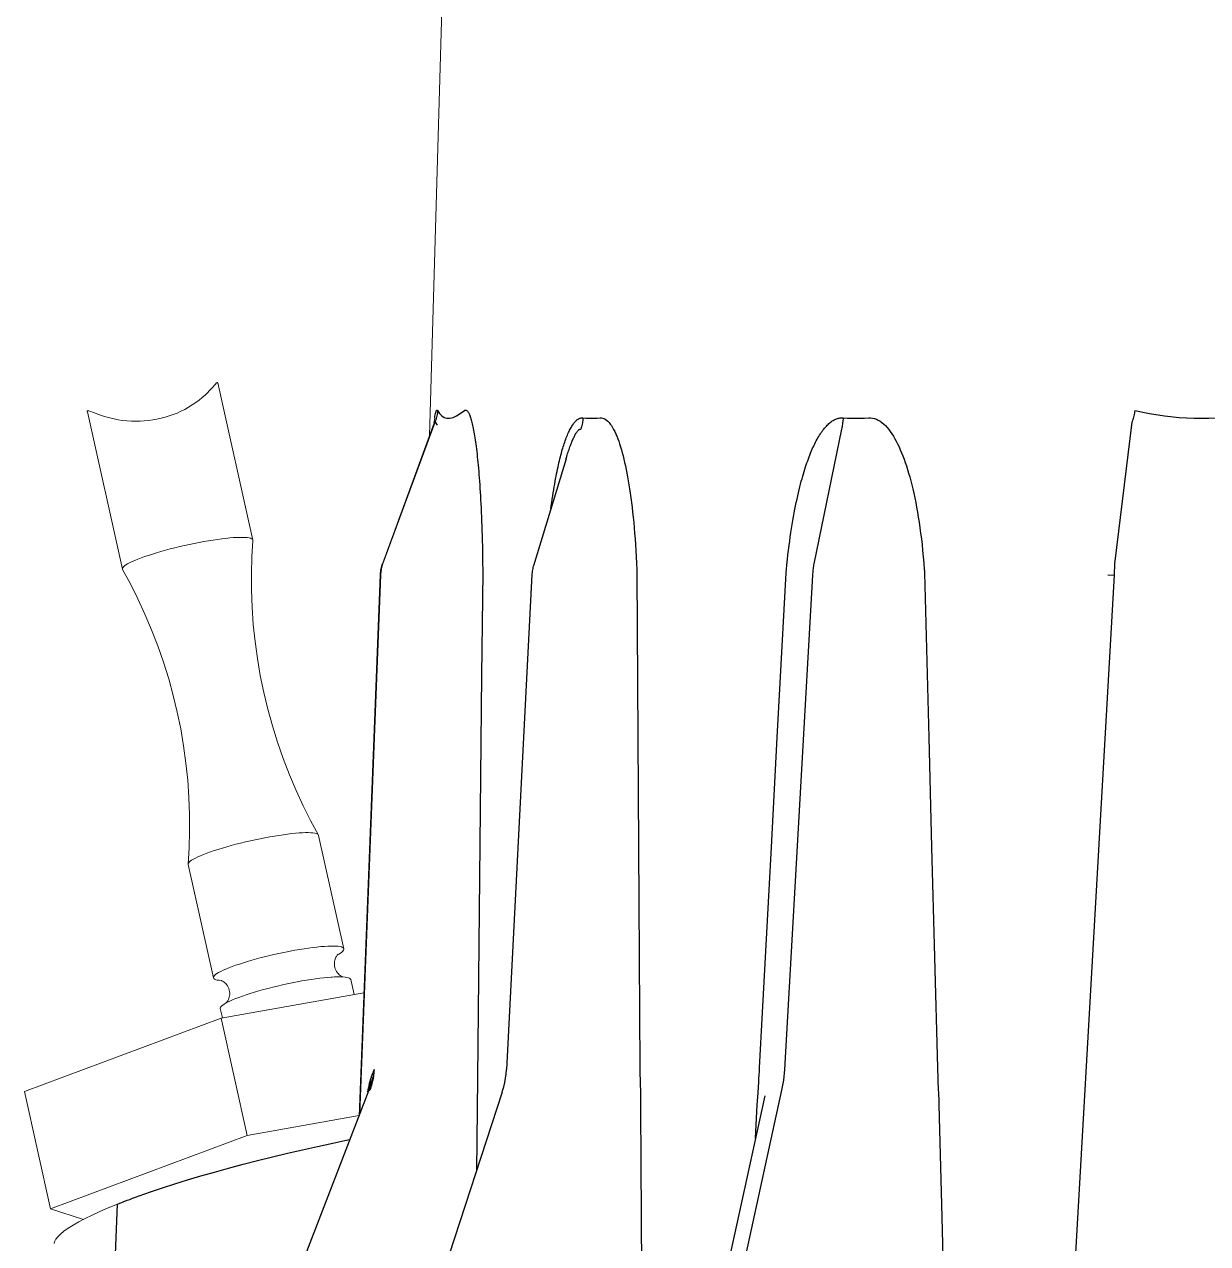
# Model space of a CAD drawing. Header units: millimetres. Extents: x 100 to 1590, y 100 to 694.
# Drawn here: x 1476.386 to 1477.299, y 504.48 to 505.42 of the extents above; entities that cross this region are included whole.
import ezdxf

# ---------------------------------------------------------------- set-up
doc = ezdxf.new("R2010")
doc.units = ezdxf.units.MM
doc.layers.add('DTM_AXIS', color=7, linetype='Continuous', lineweight=9)
doc.layers.add('OUTLINE', color=6, linetype='Continuous', lineweight=9)

msp = doc.modelspace()

# ---------------------------------------------------------------- linework, layer by layer
at = {"color": 9, "linetype": 'Continuous'}
for p, q in [((1476.70303, 505.11656), (1476.70323, 505.11782)), ((1476.70323, 505.11363), (1476.7033, 505.11338)), ((1476.70366, 505.11432), (1476.7033, 505.11338)), ((1476.7033, 505.11338), (1476.70486, 505.11107)), ((1477.01692, 505.10785), (1476.99558, 505.00398)), ((1477.24112, 505.11338), (1477.22773, 505.00398)), ((1476.80441, 505.08514), (1476.80494, 505.08685)), ((1476.74009, 504.99728), (1476.73922, 504.91817)), ((1476.74009, 504.99947), (1476.7401, 504.99838)), ((1476.7401, 504.99838), (1476.74009, 504.99728)), ((1476.99464, 504.99518), (1476.97305, 504.61375)), ((1477.2274, 504.99518), (1477.18344, 504.22556)), ((1477.22241, 504.99544), (1477.2274, 504.99518)), ((1477.0843, 504.87006), (1477.08652, 504.78536)), ((1477.08652, 504.78536), (1477.08876, 504.70039)), ((1477.08876, 504.70039), (1477.09103, 504.61515)), ((1476.65561, 504.61227), (1476.6552, 504.61122)), ((1476.65601, 504.61327), (1476.65561, 504.61227)), ((1476.6562, 504.61375), (1476.65601, 504.61327)), ((1476.86149, 504.6066), (1476.86173, 504.59309)), ((1476.65273, 504.59794), (1476.6529, 504.59794)), ((1476.65337, 504.59921), (1476.6529, 504.59795)), ((1476.65345, 504.60174), (1476.6536, 504.60277)), ((1476.97072, 504.59795), (1476.79075, 503.77578)), ((1476.95254, 504.59596), (1476.95309, 504.6042)), ((1476.86173, 504.59309), (1476.86178, 504.59048)), ((1476.86178, 504.59048), (1476.86184, 504.58449)), ((1476.95193, 504.58648), (1476.95211, 504.58948)), ((1476.95211, 504.58948), (1476.95254, 504.59596)), ((1476.86184, 504.58449), (1476.86239, 504.49984)), ((1476.95056, 504.56069), (1476.95193, 504.58648)), ((1477.09212, 504.58648), (1477.0944, 504.49998)), ((1476.43957, 504.04719), (1476.45815, 504.50988)), ((1476.86239, 504.49984), (1476.86295, 504.41495)), ((1477.0944, 504.49998), (1477.09664, 504.41509))]:
    msp.add_line(p, q, dxfattribs=at)
at = {"color": 7, "linetype": 'Continuous'}
for p, q in [((1476.70306, 505.11435), (1476.70308, 505.11443)), ((1476.80439, 505.08509), (1476.77923, 505.00256)), ((1476.8044, 505.0851), (1476.80441, 505.08514)), ((1476.77805, 504.9958), (1476.75844, 504.61379)), ((1476.65233, 504.59777), (1476.38726, 503.91182)), ((1476.75517, 504.59639), (1476.53717, 503.93095)), ((1476.65233, 504.59777), (1476.65263, 504.59858)), ((1476.65263, 504.59858), (1476.65283, 504.59912)), ((1476.95778, 504.59365), (1476.7961, 503.85503)), ((1476.45815, 504.50988), (1476.46582, 504.51291)), ((1476.46582, 504.51291), (1476.46778, 504.51367)), ((1476.46778, 504.51367), (1476.46991, 504.51448)), ((1476.46991, 504.51448), (1476.47226, 504.51535)), ((1476.47226, 504.51535), (1476.47487, 504.51629))]:
    msp.add_line(p, q, dxfattribs=at)
for points in [[(1476.70253, 505.11268), (1476.70263, 505.11293), (1476.70284, 505.11358), (1476.70298, 505.11406), (1476.70306, 505.11435)], [(1476.77923, 505.00256), (1476.77913, 505.00221), (1476.77886, 505.00124), (1476.77864, 505.00026), (1476.77844, 504.99928), (1476.77829, 504.99828), (1476.77816, 504.99729), (1476.77808, 504.99629), (1476.77805, 504.9958)], [(1476.75517, 504.59639), (1476.75548, 504.59738), (1476.75637, 504.60053), (1476.75712, 504.60376), (1476.75772, 504.60706), (1476.75816, 504.61041), (1476.75844, 504.61379)], [(1476.47487, 504.51629), (1476.48368, 504.51938), (1476.49286, 504.52246), (1476.5024, 504.52554), (1476.51234, 504.52862), (1476.52264, 504.5317), (1476.5332, 504.53474), (1476.54403, 504.53774), (1476.55512, 504.54072), (1476.56638, 504.54363), (1476.5778, 504.54648), (1476.58938, 504.54926), (1476.60102, 504.55196), (1476.6127, 504.55456), (1476.62443, 504.55708), (1476.6361, 504.55948), (1476.63765, 504.55979)]]:
    msp.add_lwpolyline(points, dxfattribs=at)
at = {"color": 9, "linetype": 'Continuous'}
for points in [[(1476.70254, 505.11268), (1476.7027, 505.1131), (1476.70287, 505.11347), (1476.70302, 505.11368), (1476.70314, 505.11374), (1476.70323, 505.11363)], [(1476.70323, 505.11782), (1476.70342, 505.11894), (1476.70363, 505.11992), (1476.70383, 505.12077), (1476.70404, 505.12146), (1476.70425, 505.12199), (1476.70445, 505.12235), (1476.70466, 505.12256), (1476.70486, 505.12259), (1476.70507, 505.12246), (1476.70527, 505.12217)], [(1476.70527, 505.12217), (1476.7052, 505.12117), (1476.70509, 505.12018), (1476.70494, 505.11918), (1476.70476, 505.1182), (1476.70453, 505.11721), (1476.70428, 505.11624), (1476.70399, 505.11528), (1476.70366, 505.11432)], [(1476.70527, 505.12217), (1476.70677, 505.11987), (1476.70846, 505.11814), (1476.71034, 505.11699), (1476.71242, 505.11641), (1476.71469, 505.11641), (1476.71716, 505.11699), (1476.71984, 505.11814), (1476.72273, 505.11987), (1476.72605, 505.12235)], [(1476.72605, 505.12235), (1476.72629, 505.12247), (1476.72653, 505.12256), (1476.72678, 505.1226), (1476.72704, 505.12259), (1476.7273, 505.12253), (1476.72757, 505.12241), (1476.72784, 505.12223), (1476.72812, 505.12199), (1476.72841, 505.12168), (1476.7287, 505.1213), (1476.72899, 505.12085), (1476.72928, 505.12034), (1476.72957, 505.11976), (1476.72986, 505.11911), (1476.73014, 505.11841), (1476.73043, 505.11764), (1476.73071, 505.11681), (1476.73098, 505.11593), (1476.73125, 505.115), (1476.73152, 505.11401), (1476.73178, 505.11298), (1476.73204, 505.11189), (1476.7323, 505.11075), (1476.73256, 505.10956), (1476.73281, 505.10832), (1476.73306, 505.10701), (1476.73331, 505.10565), (1476.73356, 505.10423), (1476.7338, 505.10275), (1476.73405, 505.1012), (1476.73429, 505.0996), (1476.73453, 505.09793), (1476.73476, 505.09619), (1476.735, 505.0944), (1476.73523, 505.09253), (1476.73546, 505.09061), (1476.73569, 505.08863), (1476.73591, 505.08657), (1476.73613, 505.08446), (1476.73635, 505.08227), (1476.73657, 505.08002), (1476.73678, 505.0777), (1476.73698, 505.07531), (1476.73719, 505.07284), (1476.73738, 505.0703), (1476.73758, 505.06768), (1476.73777, 505.06499), (1476.73796, 505.06221), (1476.73814, 505.05936), (1476.73831, 505.05642), (1476.73848, 505.05338), (1476.73865, 505.05026), (1476.73881, 505.04704), (1476.73896, 505.04373), (1476.73911, 505.04031), (1476.73925, 505.03679), (1476.73938, 505.03316), (1476.7395, 505.02942), (1476.73962, 505.02557), (1476.73972, 505.02161), (1476.73982, 505.01753), (1476.7399, 505.01333), (1476.73998, 505.00901), (1476.74004, 505.00457), (1476.74009, 504.99947)], [(1476.80041, 505.0879), (1476.80078, 505.08926), (1476.80114, 505.09058), (1476.80151, 505.09186), (1476.80188, 505.09312), (1476.80225, 505.09434), (1476.80263, 505.09553), (1476.80301, 505.09669), (1476.80339, 505.09784), (1476.80378, 505.09895), (1476.80418, 505.10005), (1476.80458, 505.10113), (1476.80499, 505.10219), (1476.80541, 505.10322), (1476.80584, 505.10423), (1476.80628, 505.10522), (1476.80671, 505.10616), (1476.80715, 505.10706), (1476.8076, 505.10793), (1476.80804, 505.10874), (1476.80848, 505.10952), (1476.80891, 505.11024), (1476.80935, 505.11093), (1476.80979, 505.11157), (1476.81022, 505.11218), (1476.81066, 505.11274), (1476.81109, 505.11327), (1476.81153, 505.11375), (1476.81197, 505.1142), (1476.8124, 505.11462), (1476.81284, 505.11499), (1476.81328, 505.11533), (1476.81372, 505.11563), (1476.81417, 505.11589), (1476.81462, 505.11612), (1476.81507, 505.11631), (1476.81553, 505.11646), (1476.816, 505.11657), (1476.81648, 505.11664), (1476.81697, 505.11666), (1476.81747, 505.11664)], [(1476.81747, 505.11664), (1476.81741, 505.11565), (1476.81731, 505.11465), (1476.81719, 505.11366), (1476.81703, 505.11267), (1476.81685, 505.11169), (1476.81664, 505.11071), (1476.81639, 505.10975), (1476.81612, 505.10879), (1476.81582, 505.10785)], [(1476.81747, 505.11664), (1476.81962, 505.11648), (1476.82179, 505.11638), (1476.82397, 505.11635), (1476.82618, 505.11638), (1476.8284, 505.11648), (1476.83065, 505.11664)], [(1476.83065, 505.11664), (1476.83167, 505.11663), (1476.83268, 505.11645), (1476.83368, 505.1161), (1476.83467, 505.11557), (1476.83565, 505.11487), (1476.83661, 505.11402), (1476.83755, 505.11302), (1476.83847, 505.11187), (1476.83937, 505.11059), (1476.84024, 505.10919), (1476.84109, 505.10766), (1476.84192, 505.10604), (1476.84272, 505.10431), (1476.84351, 505.10247), (1476.84427, 505.10055), (1476.845, 505.09854), (1476.84572, 505.09645), (1476.84642, 505.09427), (1476.84709, 505.09203), (1476.84774, 505.08971), (1476.84838, 505.08731), (1476.849, 505.08483), (1476.84961, 505.08226), (1476.8502, 505.07961), (1476.85077, 505.07687), (1476.85134, 505.07404), (1476.85189, 505.07112), (1476.85242, 505.06809), (1476.85294, 505.06496), (1476.85345, 505.06173), (1476.85395, 505.05839), (1476.85443, 505.05494), (1476.85489, 505.05138), (1476.85534, 505.04771), (1476.85577, 505.04392), (1476.85619, 505.04002), (1476.85658, 505.036), (1476.85696, 505.03188), (1476.85732, 505.02763), (1476.85765, 505.02326), (1476.85796, 505.01878), (1476.85825, 505.01416), (1476.85851, 505.0094), (1476.85875, 505.0045), (1476.85897, 504.99947)], [(1476.98099, 505.04606), (1476.98153, 505.04878), (1476.98207, 505.05142), (1476.98262, 505.05398), (1476.98316, 505.05645), (1476.98371, 505.05885), (1476.98427, 505.06116), (1476.98482, 505.0634), (1476.98537, 505.06557), (1476.98592, 505.06766), (1476.98648, 505.06968), (1476.98703, 505.07163), (1476.98758, 505.07351), (1476.98813, 505.07534), (1476.98867, 505.07709), (1476.98922, 505.07879), (1476.98977, 505.08044), (1476.99031, 505.08203), (1476.99086, 505.08356), (1476.9914, 505.08505), (1476.99194, 505.0865), (1476.99249, 505.0879), (1476.99303, 505.08926), (1476.99358, 505.09058), (1476.99413, 505.09186), (1476.99468, 505.09312), (1476.99523, 505.09434), (1476.9958, 505.09553), (1476.99636, 505.09669), (1476.99694, 505.09784), (1476.99752, 505.09895), (1476.99812, 505.10005), (1476.99873, 505.10113), (1476.99935, 505.10219), (1476.99998, 505.10322), (1477.00063, 505.10423), (1477.00128, 505.10522), (1477.00194, 505.10616), (1477.00261, 505.10706), (1477.00327, 505.10792), (1477.00394, 505.10874), (1477.0046, 505.10952), (1477.00526, 505.11024), (1477.00592, 505.11093), (1477.00658, 505.11157), (1477.00724, 505.11218), (1477.0079, 505.11274), (1477.00856, 505.11327), (1477.00922, 505.11375), (1477.00988, 505.1142), (1477.01054, 505.11461), (1477.01121, 505.11499), (1477.01187, 505.11533), (1477.01254, 505.11563), (1477.01322, 505.11589), (1477.0139, 505.11612), (1477.01459, 505.11631), (1477.01528, 505.11646), (1477.01599, 505.11657), (1477.01672, 505.11664), (1477.01747, 505.11666), (1477.01823, 505.11664)], [(1477.01823, 505.11664), (1477.01817, 505.11565), (1477.01808, 505.11465), (1477.01797, 505.11366), (1477.01785, 505.11267), (1477.0177, 505.11169), (1477.01754, 505.11071), (1477.01735, 505.10975), (1477.01715, 505.10879), (1477.01692, 505.10785)], [(1477.01823, 505.11664), (1477.02149, 505.11648), (1477.02475, 505.11638), (1477.02803, 505.11635), (1477.03133, 505.11638), (1477.03463, 505.11648), (1477.03795, 505.11664)], [(1477.03795, 505.11664), (1477.03946, 505.11663), (1477.04096, 505.11645), (1477.04243, 505.1161), (1477.04389, 505.11557), (1477.04534, 505.11487), (1477.04676, 505.11402), (1477.04815, 505.11302), (1477.04951, 505.11187), (1477.05084, 505.11059), (1477.05214, 505.10919), (1477.0534, 505.10767), (1477.05463, 505.10604), (1477.05583, 505.10431), (1477.05699, 505.10248), (1477.05812, 505.10055), (1477.05922, 505.09854), (1477.06029, 505.09645), (1477.06133, 505.09427), (1477.06234, 505.09203), (1477.06332, 505.08971), (1477.06427, 505.08731), (1477.06521, 505.08483), (1477.06612, 505.08227), (1477.06701, 505.07962), (1477.06788, 505.07688), (1477.06873, 505.07405), (1477.06957, 505.07112), (1477.07039, 505.06809), (1477.07118, 505.06496), (1477.07196, 505.06173), (1477.07273, 505.05839), (1477.07347, 505.05494), (1477.07419, 505.05139), (1477.07489, 505.04771)], [(1477.2434, 505.12217), (1477.24318, 505.12117), (1477.24295, 505.12018), (1477.24271, 505.11918), (1477.24247, 505.1182), (1477.24221, 505.11721), (1477.24195, 505.11624), (1477.24168, 505.11528), (1477.2414, 505.11432), (1477.24112, 505.11338)], [(1477.2434, 505.12217), (1477.25476, 505.11987), (1477.26614, 505.11814), (1477.27754, 505.11699), (1477.28894, 505.11641), (1477.30035, 505.11641), (1477.31183, 505.11699), (1477.32339, 505.11814), (1477.33502, 505.11987), (1477.3467, 505.12217)], [(1476.80494, 505.08685), (1476.80529, 505.08797), (1476.80564, 505.08907), (1476.806, 505.09015), (1476.80635, 505.0912), (1476.8067, 505.09224), (1476.80706, 505.09325), (1476.80741, 505.09425), (1476.80777, 505.09522), (1476.80813, 505.09617), (1476.80848, 505.0971), (1476.80884, 505.09799), (1476.80919, 505.09884), (1476.80953, 505.09965), (1476.80987, 505.10042), (1476.8102, 505.10115), (1476.81053, 505.10183), (1476.81085, 505.10248), (1476.81116, 505.10308), (1476.81146, 505.10365), (1476.81177, 505.10418), (1476.81206, 505.10468), (1476.81236, 505.10514), (1476.81264, 505.10556), (1476.81292, 505.10595), (1476.8132, 505.1063), (1476.81348, 505.10661), (1476.81375, 505.1069), (1476.81401, 505.10714), (1476.81427, 505.10736), (1476.81453, 505.10753), (1476.81479, 505.10768), (1476.81505, 505.10778), (1476.81531, 505.10784), (1476.81557, 505.10787), (1476.81582, 505.10785)], [(1476.79785, 505.07709), (1476.79822, 505.07879), (1476.79859, 505.08043), (1476.79895, 505.08202), (1476.79932, 505.08356), (1476.79968, 505.08505), (1476.80005, 505.0865), (1476.80041, 505.0879)], [(1476.79267, 505.04664), (1476.79296, 505.04878), (1476.79334, 505.05142), (1476.79372, 505.05397), (1476.79409, 505.05645), (1476.79447, 505.05885), (1476.79485, 505.06116), (1476.79523, 505.0634), (1476.79561, 505.06557), (1476.79598, 505.06766), (1476.79636, 505.06968), (1476.79673, 505.07163), (1476.79711, 505.07351), (1476.79748, 505.07533), (1476.79785, 505.07709)], [(1477.07489, 505.04771), (1477.07557, 505.04392), (1477.07622, 505.04002), (1477.07685, 505.03601), (1477.07746, 505.03188), (1477.07804, 505.02763), (1477.07858, 505.02327), (1477.0791, 505.01878), (1477.07959, 505.01417), (1477.08005, 505.0094), (1477.08047, 505.00451), (1477.08086, 504.99947)], [(1476.97446, 504.99947), (1476.97485, 505.00341), (1476.97526, 505.00724), (1476.97567, 505.01097), (1476.9761, 505.01458), (1476.97654, 505.01809), (1476.97699, 505.02151), (1476.97746, 505.02485), (1476.97793, 505.02809), (1476.97841, 505.03127), (1476.97891, 505.03437), (1476.97942, 505.03741), (1476.97993, 505.04037), (1476.98046, 505.04325), (1476.98099, 505.04606)], [(1476.66265, 505.00405), (1476.66278, 505.00406), (1476.66313, 505.00398)], [(1476.99558, 505.00398), (1476.9954, 505.00308), (1476.99525, 505.00216), (1476.99511, 505.00122), (1476.99498, 505.00026), (1476.99487, 504.99928), (1476.99479, 504.99828), (1476.99472, 504.99726), (1476.99467, 504.99623), (1476.99464, 504.99518)], [(1477.22773, 505.00398), (1477.22766, 505.00308), (1477.22761, 505.00216), (1477.22756, 505.00122), (1477.22752, 505.00026), (1477.22748, 504.99928), (1477.22745, 504.99828), (1477.22742, 504.99726), (1477.22741, 504.99623), (1477.2274, 504.99518)], [(1476.66094, 504.99545), (1476.66095, 504.99544), (1476.66109, 504.99531), (1476.66148, 504.99518)], [(1476.85897, 504.99947), (1476.85898, 504.999), (1476.859, 504.99853), (1476.85901, 504.99806), (1476.85902, 504.99758), (1476.85903, 504.9971), (1476.85952, 504.91231)], [(1476.96743, 504.87004), (1476.9697, 504.91229), (1476.97198, 504.95449), (1476.97428, 504.99708)], [(1476.97428, 504.99708), (1476.97431, 504.99755), (1476.97434, 504.99802), (1476.97438, 504.9985), (1476.97442, 504.99898), (1476.97446, 504.99947)], [(1477.08086, 504.99947), (1477.08089, 504.999), (1477.08092, 504.99853), (1477.08095, 504.99806), (1477.08097, 504.99758), (1477.08099, 504.9971), (1477.0843, 504.87006)], [(1476.73922, 504.91817), (1476.73837, 504.83995), (1476.73754, 504.76205), (1476.73674, 504.68448), (1476.73595, 504.60723), (1476.73523, 504.53553)], [(1476.85952, 504.91231), (1476.86003, 504.82775), (1476.86029, 504.78536)], [(1476.9606, 504.74289), (1476.96288, 504.78534), (1476.96743, 504.87004)], [(1476.86029, 504.78536), (1476.86083, 504.70039), (1476.86111, 504.65781), (1476.86139, 504.61515)], [(1476.95375, 504.61515), (1476.95603, 504.6578), (1476.9606, 504.74289)], [(1476.86139, 504.61515), (1476.86145, 504.60941), (1476.86149, 504.6066)], [(1476.95309, 504.6042), (1476.95327, 504.60694), (1476.95344, 504.60968), (1476.9536, 504.61242), (1476.95375, 504.61515)], [(1477.09103, 504.61515), (1477.09112, 504.61226), (1477.09121, 504.60941), (1477.09131, 504.6066), (1477.09142, 504.60383), (1477.09199, 504.59048)], [(1476.65365, 504.607), (1476.65328, 504.60584), (1476.65291, 504.60455), (1476.65255, 504.60313), (1476.65219, 504.60159), (1476.65183, 504.59993), (1476.65148, 504.59816), (1476.65113, 504.59628)], [(1476.6562, 504.61375), (1476.65605, 504.61247), (1476.65587, 504.61117), (1476.65566, 504.60987), (1476.65542, 504.60856), (1476.65515, 504.60724), (1476.65484, 504.60591), (1476.65451, 504.60457), (1476.65414, 504.60323), (1476.65374, 504.60187), (1476.6533, 504.6005), (1476.65283, 504.59913)], [(1476.6562, 504.61375), (1476.65613, 504.6124), (1476.65601, 504.61106), (1476.65586, 504.60972), (1476.65568, 504.60838), (1476.65545, 504.60704), (1476.6552, 504.60572), (1476.6549, 504.6044), (1476.65457, 504.60309), (1476.65421, 504.60178), (1476.65381, 504.60049), (1476.65337, 504.59921)], [(1476.6536, 504.60277), (1476.6537, 504.60382), (1476.65374, 504.60487), (1476.65372, 504.60594), (1476.65365, 504.607)], [(1476.6552, 504.61122), (1476.65478, 504.61012), (1476.65456, 504.60954), (1476.65434, 504.60895), (1476.65412, 504.60832), (1476.65389, 504.60767), (1476.65365, 504.607)], [(1476.97305, 504.61375), (1476.9728, 504.61106), (1476.97249, 504.60838), (1476.97213, 504.60571), (1476.97171, 504.60308), (1476.97124, 504.60049), (1476.97072, 504.59795)], [(1476.65233, 504.59777), (1476.65234, 504.59779), (1476.65239, 504.59785), (1476.65247, 504.59789), (1476.65259, 504.59792), (1476.65273, 504.59794)], [(1476.65265, 504.59861), (1476.65268, 504.59871), (1476.65299, 504.5997), (1476.65325, 504.60071), (1476.65345, 504.60174)], [(1477.09199, 504.59048), (1477.09203, 504.58948), (1477.09212, 504.58648)]]:
    msp.add_lwpolyline(points, dxfattribs=at)
at = {"layer": 'DTM_AXIS', "color": 7, "linetype": 'Continuous'}
for p, q in [((1476.56272, 505.02196), (1476.56269, 505.02229)), ((1476.51278, 504.77235), (1476.5128, 504.77202)), ((1476.5385, 504.68246), (1476.53826, 504.68255)), ((1476.53832, 504.68249), (1476.53841, 504.68249)), ((1476.54316, 504.66577), (1476.54156, 504.6649)), ((1476.55196, 504.66952), (1476.54968, 504.66865)), ((1476.53816, 504.65336), (1476.55833, 504.56281)), ((1476.55833, 504.56281), (1476.64469, 504.57827)), ((1476.40657, 504.5064), (1476.55833, 504.56281))]:
    msp.add_line(p, q, dxfattribs=at)
for points in [[(1476.56235, 505.02289), (1476.56175, 505.02333), (1476.56088, 505.02369), (1476.55973, 505.02398), (1476.55832, 505.0242), (1476.55666, 505.02434), (1476.55474, 505.02442), (1476.55259, 505.02441), (1476.55022, 505.02434), (1476.54763, 505.02418), (1476.54484, 505.02396), (1476.54188, 505.02366), (1476.53875, 505.0233), (1476.53547, 505.02286), (1476.53206, 505.02236), (1476.52854, 505.02179), (1476.52493, 505.02117), (1476.52125, 505.02049), (1476.51752, 505.01975), (1476.51377, 505.01897), (1476.51, 505.01815), (1476.50625, 505.01728), (1476.50253, 505.01638), (1476.49887, 505.01545), (1476.49528, 505.0145), (1476.49179, 505.01352), (1476.48841, 505.01254), (1476.48517, 505.01154), (1476.48208, 505.01054), (1476.47915, 505.00955), (1476.47642, 505.00856)], [(1476.56269, 505.02229), (1476.56266, 505.0224), (1476.56235, 505.02289)], [(1476.47642, 505.00856), (1476.47388, 505.00759), (1476.47157, 505.00664), (1476.46947, 505.00571), (1476.46762, 505.00481), (1476.46602, 505.00395), (1476.46468, 505.00312), (1476.4636, 505.00234), (1476.4628, 505.00162), (1476.46228, 505.00094), (1476.46203, 505.00032), (1476.46204, 504.99987)], [(1476.46204, 504.99987), (1476.46207, 504.99976), (1476.46215, 504.99956)], [(1476.61251, 504.79548), (1476.61164, 504.79584), (1476.61049, 504.79613), (1476.60908, 504.79635), (1476.60742, 504.7965), (1476.6055, 504.79657), (1476.60335, 504.79657), (1476.60098, 504.79649), (1476.59839, 504.79634), (1476.59561, 504.79611), (1476.59264, 504.79582), (1476.58951, 504.79545), (1476.58623, 504.79501), (1476.58282, 504.79451), (1476.5793, 504.79395), (1476.57569, 504.79332), (1476.57201, 504.79264), (1476.56828, 504.79191), (1476.56453, 504.79113), (1476.56076, 504.7903), (1476.55701, 504.78944), (1476.55329, 504.78853), (1476.54963, 504.7876), (1476.54604, 504.78665), (1476.54255, 504.78568), (1476.53917, 504.78469), (1476.53593, 504.78369), (1476.53284, 504.7827), (1476.52992, 504.7817), (1476.52718, 504.78071)], [(1476.52718, 504.78071), (1476.52465, 504.77974), (1476.52233, 504.77879), (1476.52024, 504.77786), (1476.51838, 504.77696), (1476.51678, 504.7761), (1476.51544, 504.77528), (1476.51437, 504.7745), (1476.51356, 504.77377), (1476.51304, 504.77309), (1476.51279, 504.77247), (1476.51278, 504.77235)], [(1476.63294, 504.70697), (1476.63291, 504.70708), (1476.6326, 504.70758), (1476.632, 504.70801), (1476.63113, 504.70837), (1476.62998, 504.70866), (1476.62857, 504.70888), (1476.62691, 504.70903), (1476.62499, 504.7091), (1476.62284, 504.70909), (1476.62047, 504.70902), (1476.61788, 504.70887), (1476.61509, 504.70864), (1476.61213, 504.70834), (1476.609, 504.70798), (1476.60572, 504.70754), (1476.60231, 504.70704), (1476.59879, 504.70648), (1476.59518, 504.70585), (1476.5915, 504.70517), (1476.58777, 504.70444), (1476.58402, 504.70365), (1476.58025, 504.70283), (1476.5765, 504.70196), (1476.57278, 504.70106), (1476.56912, 504.70013), (1476.56553, 504.69918), (1476.56204, 504.6982), (1476.55866, 504.69722), (1476.55542, 504.69622), (1476.55233, 504.69522), (1476.54941, 504.69423), (1476.54667, 504.69324)], [(1476.54667, 504.69324), (1476.54413, 504.69227), (1476.54182, 504.69132), (1476.53972, 504.69039), (1476.53787, 504.68949), (1476.53627, 504.68863), (1476.53493, 504.6878), (1476.53385, 504.68703), (1476.53305, 504.6863), (1476.53253, 504.68562), (1476.53228, 504.685), (1476.53229, 504.68455)], [(1476.62394, 504.68519), (1476.62316, 504.68514), (1476.62038, 504.68492), (1476.61741, 504.68462), (1476.61428, 504.68425), (1476.611, 504.68382), (1476.60759, 504.68331), (1476.60408, 504.68275), (1476.60047, 504.68213), (1476.59679, 504.68144), (1476.59306, 504.68071), (1476.5893, 504.67993), (1476.58554, 504.6791), (1476.58178, 504.67824), (1476.57807, 504.67734), (1476.5744, 504.67641), (1476.57082, 504.67545), (1476.56732, 504.67448), (1476.56395, 504.67349), (1476.5607, 504.6725), (1476.55761, 504.6715), (1476.55469, 504.6705), (1476.55196, 504.66952)], [(1476.54968, 504.66865), (1476.54942, 504.66854), (1476.5471, 504.66759), (1476.54501, 504.66666), (1476.54316, 504.66577)]]:
    msp.add_lwpolyline(points, dxfattribs=at)
at = {"layer": 'OUTLINE'}
for p, q in [((1476.71927, 505.79701), (1476.69893, 505.10286)), ((1476.56269, 505.02229), (1476.53566, 505.14362)), ((1476.46204, 504.99987), (1476.435, 505.1212)), ((1476.70252, 505.11265), (1476.66265, 505.00405)), ((1476.7033, 505.11338), (1476.66313, 505.00398)), ((1476.66094, 504.99545), (1476.64468, 504.57797)), ((1476.66148, 504.99518), (1476.64528, 504.57952)), ((1476.66098, 504.9961), (1476.66094, 504.99545)), ((1476.66152, 504.99623), (1476.66148, 504.99518)), ((1476.63294, 504.70697), (1476.61346, 504.79445)), ((1476.53229, 504.68455), (1476.5128, 504.77202)), ((1476.62829, 504.70253), (1476.62896, 504.70289)), ((1476.62866, 504.70288), (1476.62829, 504.70253)), ((1476.64079, 504.67174), (1476.63823, 504.68325)), ((1476.53816, 504.65336), (1476.64838, 504.6731)), ((1476.38639, 504.59696), (1476.53816, 504.65336)), ((1476.53918, 504.65359), (1476.53757, 504.66082)), ((1476.38639, 504.59696), (1476.40657, 504.5064)), ((1476.4319, 504.4982), (1476.40657, 504.5064))]:
    msp.add_line(p, q, dxfattribs=at)
for points in [[(1476.45235, 505.11659), (1476.45556, 505.11581), (1476.45885, 505.11518), (1476.46219, 505.11469), (1476.46556, 505.11433), (1476.46893, 505.1141), (1476.4723, 505.11401), (1476.47564, 505.11406), (1476.47893, 505.11425), (1476.48221, 505.11457), (1476.48546, 505.11501), (1476.48866, 505.11559), (1476.49184, 505.11629), (1476.49498, 505.11711), (1476.49808, 505.11806), (1476.50116, 505.11914), (1476.50421, 505.12036), (1476.50719, 505.1217), (1476.51015, 505.12317), (1476.51306, 505.12479), (1476.51589, 505.12654), (1476.5186, 505.12836), (1476.52119, 505.13029), (1476.52361, 505.13228), (1476.52579, 505.13418), (1476.52769, 505.13598), (1476.52935, 505.1377), (1476.53077, 505.13922), (1476.53196, 505.14054), (1476.53294, 505.14167), (1476.53375, 505.14259), (1476.53439, 505.14327), (1476.53489, 505.14374), (1476.53525, 505.14399), (1476.53549, 505.14401), (1476.53562, 505.1438)], [(1476.45235, 505.11659), (1476.44937, 505.11747), (1476.44671, 505.11829), (1476.44436, 505.11906), (1476.44231, 505.1198), (1476.44054, 505.1205), (1476.43903, 505.12107), (1476.43779, 505.12152), (1476.43679, 505.12186), (1476.43601, 505.12205), (1476.43546, 505.12209), (1476.43511, 505.12199), (1476.43495, 505.12173), (1476.43496, 505.12138)], [(1476.70252, 505.11263), (1476.70265, 505.11373), (1476.70283, 505.1152), (1476.70303, 505.11656)], [(1476.56272, 505.02196), (1476.56196, 505.00937), (1476.56159, 504.99659), (1476.56164, 504.98365), (1476.56212, 504.97051), (1476.56305, 504.95724), (1476.56441, 504.944), (1476.56621, 504.93084), (1476.56845, 504.91775), (1476.57112, 504.90473), (1476.57422, 504.8918), (1476.57775, 504.87898), (1476.5817, 504.86628), (1476.5861, 504.85367), (1476.59091, 504.84121), (1476.59607, 504.82906), (1476.60153, 504.81729), (1476.60729, 504.80585), (1476.61334, 504.79475)], [(1476.66265, 505.00405), (1476.66232, 505.00312), (1476.66202, 505.00214), (1476.66176, 505.00115), (1476.66153, 505.00015)], [(1476.66313, 505.00398), (1476.66282, 505.00308), (1476.66255, 505.00216), (1476.6623, 505.00122), (1476.66208, 505.00026)], [(1476.51278, 504.77235), (1476.51353, 504.78495), (1476.5139, 504.79772), (1476.51385, 504.81066), (1476.51337, 504.8238), (1476.51245, 504.83707), (1476.51108, 504.85031), (1476.50928, 504.86347), (1476.50705, 504.87656), (1476.50438, 504.88958), (1476.50127, 504.90251), (1476.49774, 504.91533), (1476.49379, 504.92803), (1476.4894, 504.94064), (1476.48458, 504.9531), (1476.47942, 504.96525), (1476.47396, 504.97702), (1476.4682, 504.98846), (1476.46215, 504.99956)], [(1476.66153, 505.00015), (1476.66133, 504.99915), (1476.66118, 504.99814), (1476.66106, 504.99712), (1476.66098, 504.9961)], [(1476.66208, 505.00026), (1476.66189, 504.99928), (1476.66173, 504.99828), (1476.66161, 504.99726), (1476.66152, 504.99623)], [(1476.61334, 504.79475), (1476.61311, 504.79505), (1476.61251, 504.79548)], [(1476.61346, 504.79445), (1476.61343, 504.79455), (1476.61334, 504.79475)], [(1476.62829, 504.70253), (1476.6281, 504.70233), (1476.62783, 504.70201), (1476.62752, 504.7016), (1476.62719, 504.7011), (1476.62686, 504.70051), (1476.62653, 504.69982), (1476.62622, 504.69903), (1476.62596, 504.69814), (1476.62577, 504.69717), (1476.62565, 504.69611), (1476.62564, 504.69498), (1476.62575, 504.69383), (1476.62597, 504.69266), (1476.62633, 504.6915), (1476.6268, 504.69041), (1476.62737, 504.68939), (1476.62802, 504.68845), (1476.62871, 504.68765), (1476.62938, 504.687), (1476.63004, 504.68647), (1476.63064, 504.68605), (1476.63118, 504.68573), (1476.63164, 504.6855), (1476.63202, 504.68534), (1476.6321, 504.6853)], [(1476.62896, 504.70289), (1476.6303, 504.70371), (1476.63138, 504.70449), (1476.63218, 504.70522), (1476.6327, 504.7059), (1476.63295, 504.70652), (1476.63294, 504.70697)], [(1476.53229, 504.68455), (1476.53232, 504.68444), (1476.53263, 504.68394), (1476.53323, 504.68351), (1476.5341, 504.68315), (1476.53525, 504.68286), (1476.53666, 504.68264), (1476.53832, 504.68249)], [(1476.54223, 504.66526), (1476.54242, 504.66546), (1476.54269, 504.66579), (1476.543, 504.6662), (1476.54333, 504.6667), (1476.54366, 504.66729), (1476.54399, 504.66797), (1476.54429, 504.66876), (1476.54455, 504.66965), (1476.54475, 504.67062), (1476.54486, 504.67168), (1476.54488, 504.67281), (1476.54477, 504.67397), (1476.54454, 504.67513), (1476.54419, 504.67629), (1476.54372, 504.67738), (1476.54315, 504.67841), (1476.54249, 504.67934), (1476.54181, 504.68014), (1476.54113, 504.68079), (1476.54048, 504.68133), (1476.53987, 504.68175), (1476.53934, 504.68206), (1476.53888, 504.68229), (1476.5385, 504.68246)], [(1476.63219, 504.6853), (1476.63028, 504.68537), (1476.62813, 504.68537), (1476.62575, 504.68529), (1476.62394, 504.68519)], [(1476.63823, 504.68325), (1476.6382, 504.68335), (1476.63788, 504.68385), (1476.63729, 504.68428), (1476.63641, 504.68464), (1476.63527, 504.68493), (1476.63386, 504.68515), (1476.63219, 504.6853)], [(1476.54156, 504.6649), (1476.54022, 504.66408), (1476.53914, 504.6633), (1476.53834, 504.66257), (1476.53781, 504.66189), (1476.53757, 504.66127), (1476.53757, 504.66082)], [(1476.40946, 504.4795), (1476.40974, 504.48096), (1476.41063, 504.48282), (1476.41212, 504.48481), (1476.4142, 504.48691), (1476.41687, 504.48912), (1476.42013, 504.49144), (1476.42395, 504.49384), (1476.42834, 504.49634), (1476.43329, 504.49892), (1476.43875, 504.50157), (1476.44471, 504.50427), (1476.45117, 504.50704), (1476.45815, 504.50988)]]:
    msp.add_lwpolyline(points, dxfattribs=at)

doc.saveas('drawing.dxf')
